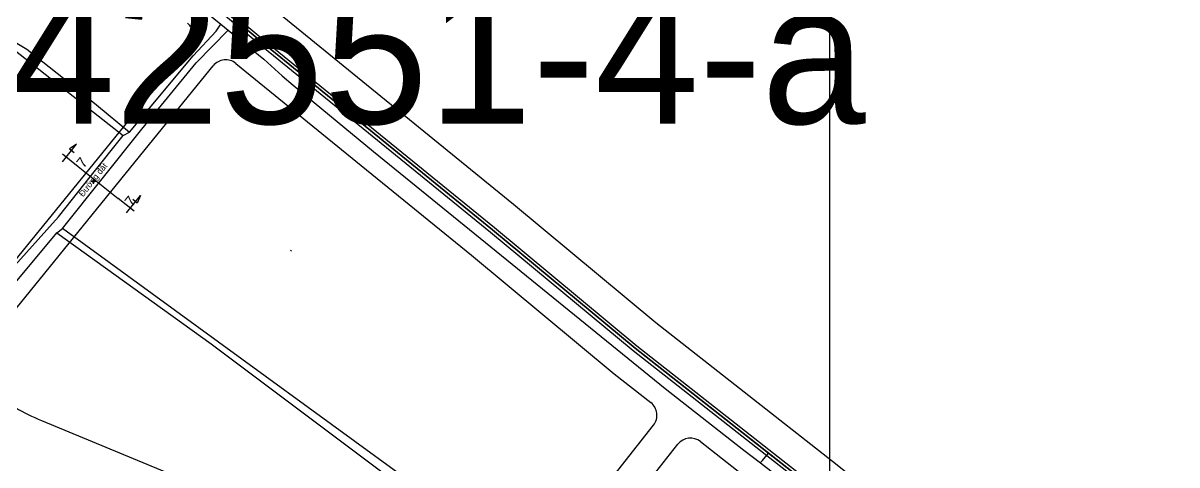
# Model space of a CAD drawing. Extents: x 548357 to 553070, y 1834500 to 1842500.
# Drawn here: x 551097 to 551673, y 1840545 to 1840765 of the extents above; entities that cross this region are included whole.
import ezdxf

# ---------------------------------------------------------------- set-up
doc = ezdxf.new("R2010")
doc.units = 0
for name, color, linetype in [('Level 10', 7, 'Continuous'), ('Level 11', 7, 'Continuous'), ('Level 13', 7, 'Continuous'), ('Level 30', 7, 'Continuous'), ('Level 5', 7, 'Continuous'), ('Level 55', 7, 'Continuous'), ('Level 61', 7, 'Continuous'), ('Level 8', 7, 'Continuous')]:
    doc.layers.add(name, color=color, linetype=linetype)

msp = doc.modelspace()

# ---------------------------------------------------------------- linework, layer by layer
at = {"layer": 'Level 10'}
for p, q in [((551196.14, 1840764.7), (551199.67, 1840761.8)), ((551147.38, 1840709.18), (551150.52, 1840710.82)), ((551114.28, 1840660.5), (551117, 1840662.7))]:
    msp.add_line(p, q, dxfattribs=at)
for points in [[(550668.03, 1841104.39), (550686.02, 1841086.88), (550710.91, 1841065.57), (550752.87, 1841030.04), (550788.59, 1840997.69), (550823.88, 1840964.85), (550844.52, 1840947.5), (550914.85, 1840890.69), (550987.34, 1840833.57), (551034.17, 1840798.22), (551147.38, 1840709.18)], [(551021.2, 1840915.07), (551170.99, 1840793.79), (551216.15, 1840756.13), (551331.64, 1840662.06), (551402.82, 1840602.97), (551469.42, 1840550.58)], [(551080.35, 1840859.84), (551101.11, 1840843.49), (551111.74, 1840834.56), (551136.98, 1840813.84), (551141.38, 1840809.91), (551175.88, 1840781.12), (551196.14, 1840764.7)], [(551117, 1840662.7), (551156.6, 1840712.23), (551183.8, 1840745.41), (551199.67, 1840761.8)], [(551150.52, 1840710.82), (551182.23, 1840748.93), (551193.67, 1840761.17), (551196.14, 1840764.7)], [(551199.67, 1840761.8), (551217.6, 1840747.23), (551226.77, 1840738.9), (551232.13, 1840734.28), (551272.31, 1840701.17), (551417.84, 1840582.88), (551457.17, 1840552.03), (551465.34, 1840545.68)], [(551094.31, 1840755.24), (551099.25, 1840752.22), (551118.46, 1840737.14), (551134.02, 1840724.49), (551150.52, 1840710.82)], [(551048.32, 1840628.34), (551055.7, 1840627.6), (551066.36, 1840620.26), (551070.06, 1840620.92), (551075.12, 1840624.78), (551082.94, 1840632.98), (551115.09, 1840668.55), (551131.5, 1840689.35), (551147.38, 1840709.18)], [(551066.21, 1840610.04), (551070.15, 1840607.73), (551114.28, 1840660.5)], [(551114.28, 1840660.5), (551191.19, 1840605.11), (551288.45, 1840532.26), (551342.86, 1840494.6), (551438.49, 1840421.07), (551456.04, 1840408.84), (551446.73, 1840381.23), (551437.06, 1840348.73)], [(551440.36, 1840347.03), (551447.22, 1840371.4), (551454.04, 1840387.99), (551465.82, 1840401.65), (551459.1, 1840413.38), (551440.43, 1840423.43), (551354.44, 1840490.14), (551296.12, 1840532.21), (551117, 1840662.7)], [(551465.34, 1840545.68), (551465.46, 1840545.82), (551466.37, 1840546.92), (551469.42, 1840550.58)], [(551469.42, 1840550.58), (551491.07, 1840533.55), (551570.46, 1840470.14), (551648.24, 1840409.17), (551688.16, 1840378.44), (551725.37, 1840347.81), (551873.45, 1840232.8), (551906.1, 1840206), (551957.49, 1840165.72), (551960.26, 1840163.44)], [(551465.34, 1840545.68), (551483.82, 1840531.31), (551495.21, 1840521.83), (551507.95, 1840511.03), (551537.18, 1840488.37), (551544.83, 1840481.9), (551561.72, 1840468.55), (551568.13, 1840463.69), (551579.32, 1840455.76), (551612.89, 1840429.11)]]:
    msp.add_lwpolyline(points, dxfattribs=at)
at = {"layer": 'Level 11'}
for p, q in [((551131.79, 1840686.22), (551131.16, 1840686.22)), ((551132.41, 1840686.84), (551131.79, 1840686.22)), ((551131.79, 1840686.22), (551132.41, 1840685.59)), ((551132.41, 1840687.47), (551132.41, 1840686.84)), ((551133.04, 1840686.22), (551132.41, 1840686.84)), ((551132.41, 1840685.59), (551133.04, 1840686.22)), ((551133.66, 1840686.22), (551133.04, 1840686.22)), ((551132.41, 1840685.59), (551132.41, 1840684.97))]:
    msp.add_line(p, q, dxfattribs=at)
msp.add_circle((551132.41, 1840686.22), 0.15, dxfattribs=at)
at = {"layer": 'Level 13'}
for points in [[(551117.07, 1840696.06), (551124.04, 1840704.75)], [(551124.04, 1840704.75), (551120.6, 1840702.41), (551122.81, 1840700.63)], [(551117, 1840700.02), (551124.89, 1840693.68)], [(551124.89, 1840693.68), (551144.92, 1840677.62)], [(551152.82, 1840671.29), (551144.92, 1840677.62)], [(551148.95, 1840670.5), (551155.91, 1840679.19)], [(551155.91, 1840679.19), (551154.37, 1840675.32), (551152.16, 1840677.1)]]:
    msp.add_lwpolyline(points, dxfattribs=at)
at = {"layer": 'Level 30'}
for p, q in [((551147.44, 1840713.37), (551180.51, 1840754.08)), ((551162.64, 1840707.5), (551192.27, 1840743.97)), ((551203.53, 1840745.13), (551266.05, 1840694.21)), ((551061.85, 1840608.01), (551147.44, 1840713.37)), ((551073.88, 1840598.24), (551162.64, 1840707.5)), ((551230.9, 1840651.9), (551231.31, 1840651.56)), ((551106.53, 1840566.81), (551332.68, 1840473.38)), ((551353.72, 1840490.66), (551412.03, 1840564.54)), ((551404.22, 1840529.63), (551424.22, 1840554.98))]:
    msp.add_line(p, q, dxfattribs=at)
for points in [[(551031.77, 1840927.74), (551181.47, 1840806.54), (551226.64, 1840768.86), (551342.12, 1840674.8), (551413.19, 1840615.8), (551501.32, 1840546.48), (551580.19, 1840483.49)], [(551020.44, 1840913.75), (551170.04, 1840792.63), (551215.2, 1840754.97), (551330.69, 1840660.9), (551401.88, 1840601.8), (551490.14, 1840532.37), (551568.95, 1840469.42)], [(551022.33, 1840916.09), (551171.94, 1840794.95), (551217.1, 1840757.29), (551332.59, 1840663.22), (551403.76, 1840604.14), (551492, 1840534.73), (551570.83, 1840471.77)], [(551266.05, 1840694.21), (551321.16, 1840649.32), (551392.45, 1840590.14), (551410.69, 1840575.78)], [(551435.45, 1840556.31), (551480.82, 1840520.62), (551559.59, 1840457.7)]]:
    msp.add_lwpolyline(points, dxfattribs=at)
for centre, radius, start, end in [((551174.3, 1840759.13), 8, 320.90998, 50.17447), ((551198.48, 1840738.93), 8, 50.83617, 140.90998), ((551144.71, 1840659.23), 100, 230.90998, 247.55387), ((551405.75, 1840569.5), 8, 321.72025, 51.81039), ((551430.5, 1840550.02), 8, 51.81039, 141.72025)]:
    msp.add_arc(centre, radius, start, end, dxfattribs=at)
at = {"layer": 'Level 61'}
msp.add_line((551500, 1835000), (551500, 1841000), dxfattribs=at)
at = {"layer": 'Level 8'}
msp.add_lwpolyline([(552047.39, 1840091.88), (551957.49, 1840165.72), (551906.1, 1840206), (551873.45, 1840232.8), (551725.37, 1840347.81), (551688.16, 1840378.44), (551648.24, 1840409.17), (551570.46, 1840470.14), (551491.07, 1840533.55), (551402.82, 1840602.97), (551331.64, 1840662.07), (551216.15, 1840756.13), (551170.99, 1840793.79), (551021.2, 1840915.07)], dxfattribs=at)

# ---------------------------------------------------------------- texts
at = {"layer": 'Level 13'}
for p in [(551127.63, 1840692.5), (551151.69, 1840673.2)]:
    msp.add_text('7', height=5.21, rotation=51.2723, dxfattribs=at).set_placement(p)
at = {"layer": 'Level 5'}
msp.add_text('Đường đất', height=3.08, rotation=51.78949, dxfattribs=at).set_placement((551127.35, 1840678.27))
at = {"layer": 'Level 55'}
msp.add_text('842551-4-a', height=70, dxfattribs=at).set_placement((551039.16, 1840715))

doc.saveas('drawing.dxf')
